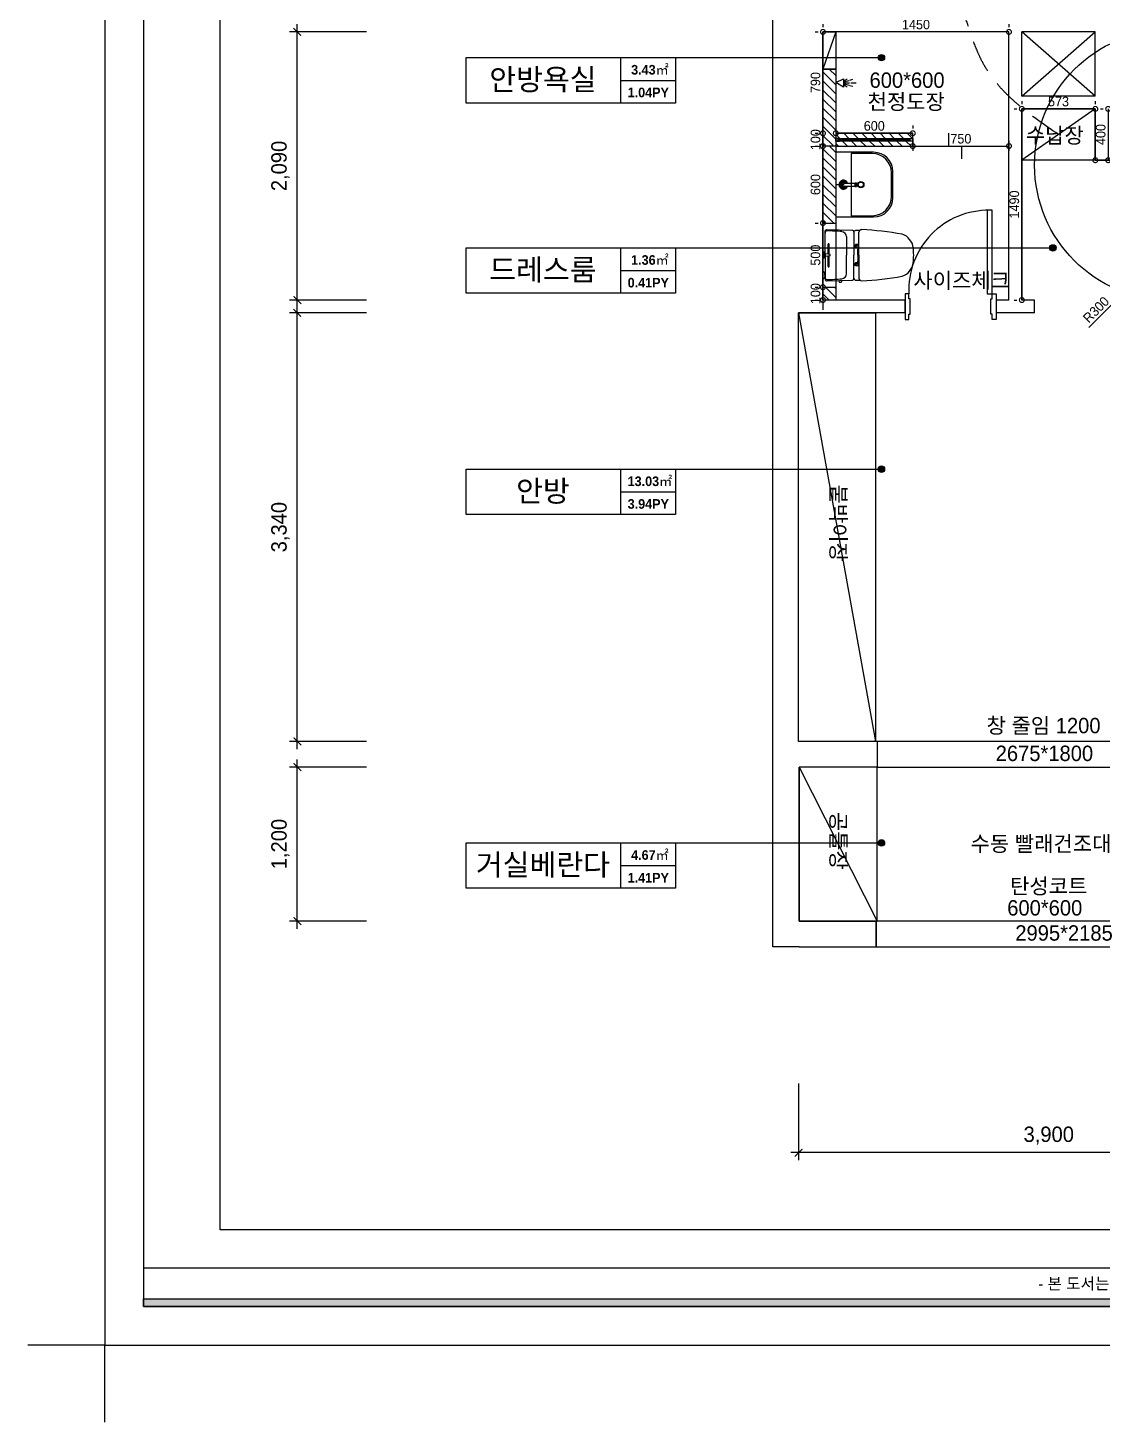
# Model space of a CAD drawing. Header units: inches. Extents: x -63256 to 33689, y -34490 to 100230.
# Drawn here: x -33620 to -25247, y -2021 to 8845 of the extents above; entities that cross this region are included whole.
import ezdxf
from ezdxf.enums import TextEntityAlignment as Align

# ---------------------------------------------------------------- set-up
doc = ezdxf.new("R2010")
doc.units = ezdxf.units.IN
doc.header["$LTSCALE"] = 100
doc.header["$MEASUREMENT"] = 0
doc.linetypes.add('HIDDEN', pattern=[0.375, 0.25, -0.125])
for name, color, linetype in [('0-ELC TEXT', 7, 'Continuous'), ('03-TEXT', 3, 'Continuous'), ('03-WAL NEW', 3, 'Continuous'), ('06-FUR', 6, 'Continuous'), ('07-DIM WAL', 5, 'Continuous'), ('BATH', 5, 'Continuous'), ('C-WIN', 4, 'Continuous'), ('CO-BATH', 6, 'Continuous'), ('CO-DO-FR', 7, 'Continuous'), ('CO-DOOR', 8, 'Continuous'), ('FIN', 2, 'Continuous'), ('FORM(YOURNAME)-1', 1, 'Continuous'), ('FORM(YOURNAME)-11', 1, 'Continuous'), ('HL', 6, 'HIDDEN'), ('TOILET-1', 6, 'Continuous'), ('도면층2', 2, 'Continuous'), ('욕실마감선', 4, 'Continuous')]:
    doc.layers.add(name, color=color, linetype=linetype)
doc.styles.add('HY 울릉도 L', font='')
doc.styles.add('YOURNAME', font='')
doc.styles.add('넥슨고딕', font='')
doc.styles.add('스타일1', font='')
doc.styles.add('코레일둥고', font='')
doc.styles.get('HY 울릉도 L').set_extended_font_data('HY울릉도L')
doc.styles.get('YOURNAME').set_extended_font_data('HYwulM')
doc.styles.get('넥슨고딕').set_extended_font_data('NEXON Lv1 Gothic Bold', bold=True)
doc.styles.get('스타일1').set_extended_font_data('HYwulM')
doc.styles.get('코레일둥고').set_extended_font_data('Korail Round Gothic Medium')
doc.dimstyles.new('30', dxfattribs={"dimscale": 30, "dimtxt": 2.5, "dimasz": 2.5, "dimexe": 1.25, "dimexo": 2, "dimtad": 1, "dimdec": 0, "dimtxsty": '스타일1', "dimblk": 'DOTSMALL', "dimcen": 2.5, "dimclrd": 1, "dimclre": 1, "dimclrt": 2, "dimadec": 0, "dimazin": 0, "dimtfac": 1, "dimtix": 1, "dimtmove": 0, "dimatfit": 3, "dimldrblk": 'DOTSMALL', "dimfxl": 1.25, "dimarcsym": 0})
doc.dimstyles.new('60', dxfattribs={"dimscale": 60, "dimtxt": 2, "dimasz": 1, "dimexe": 1, "dimexo": 1, "dimgap": 1, "dimtad": 1, "dimdec": 0, "dimrnd": 0.05, "dimdsep": 46, "dimlunit": 6, "dimtxsty": 'HY 울릉도 L', "dimblk": 'ARCHTICK', "dimcen": 2.5, "dimdle": 1, "dimclrd": 133, "dimclre": 133, "dimclrt": 30, "dimadec": 0, "dimazin": 0, "dimtfac": 1, "dimtdec": 0, "dimtix": 1, "dimtmove": 2, "dimatfit": 3, "dimldrblk": 'ARCHTICK', "dimfxl": 1, "dimlwd": -1, "dimlwe": -1, "dimarcsym": 0})
pattern_1 = [(135, (72774.06, -222330.68), (-35.355339, -35.355339), [])]

# ---------------------------------------------------------------- blocks, each defined once
blk = doc.blocks.new('FORM-ELEVATION')
at = {"layer": 'FORM(YOURNAME)-11'}
h = blk.add_hatch(color=256, dxfattribs=at)
h.dxf.hatch_style = 1
h.paths.add_polyline_path([(-10309, 35708), (71691, 35708), (71691, 35508), (-10309, 35508)])
h.paths.add_polyline_path([(-10309, -21492), (71691, -21492), (71691, -21692), (-10309, -21692)])
at = {"layer": 'Defpoints', "color": 158}
blk.add_line((62481, -20692), (-10309, -20692), dxfattribs=at)
for points in [[(-10309, -21692), (71691, -21692), (71691, 35708), (-10309, 35708)], [(-8309, 33708), (61071, 33708), (61071, -19692), (-8309, -19692)]]:
    blk.add_lwpolyline(points, close=True, dxfattribs=at)
at = {"layer": 'Defpoints', "color": 1}
blk.add_lwpolyline([(-11309, -24692), (-11309, -22692), (-13309, -22692)], dxfattribs=at)
at = {"layer": 'FORM(YOURNAME)-11', "color": 250}
blk.add_lwpolyline([(-11309, -22692), (72691, -22692), (72691, 36708), (-11309, 36708)], close=True, dxfattribs=at)
at = {"layer": 'FORM(YOURNAME)-11'}
blk.add_lwpolyline([(-10309, -21492), (71691, -21492), (71691, -21692), (-10309, -21692)], close=True, dxfattribs=at)
at = {"layer": 'FORM(YOURNAME)-11', "color": 1, "style": 'YOURNAME'}
blk.add_text("- 본 도서는 어떠한 경우에도 무단으로 도용할 수 없으며 도용시 '지적재산권' 보호에 관한 법률에 의거, 법적 분쟁이 발생합니다.  또한 본 도서에 관한 모든 저작권은 당사에 있습니다. -", height=300, dxfattribs=at).set_placement((28146, -21092), align=Align.MIDDLE_CENTER)
at = {"layer": 'FORM(YOURNAME)-11', "color": 3, "style": 'YOURNAME'}
for tag, height, p in [('1', 451, (71041, -1219)), ('2', 451, (71041, -1863)), ('3', 451, (71041, -3150)), ('4', 451, (71041, -5081)), ('5', 515, (71041, -7398)), ('6', 515, (71041, -9650)), ('7', 515, (71041, -11903)), ('8', 515, (71041, -14155)), ('9', 515, (71041, -16408)), ('10', 515, (66791, -18596)), ('11', 515, (71041, -18660)), ('12', 515, (66791, -20848)), ('13', 515, (71041, -20848))]:
    blk.add_attdef(tag, text='', height=height, dxfattribs=at).set_placement(p, align=Align.MIDDLE_RIGHT)
blk = doc.blocks.new('vuidauseh')
at = {"color": 1}
for p, q in [((-53355, 8314), (-52782, 8814)), ((-52782, 8314), (-53355, 8814))]:
    blk.add_line(p, q, dxfattribs=at)
at = {"layer": 'C-WIN'}
for points in [[(-54482, 3084), (-51807, 3084), (-51807, 3284), (-54482, 3284)], [(-54490, 1684), (-51495, 1684), (-51495, 1884), (-54490, 1884)]]:
    blk.add_lwpolyline(points, close=True, dxfattribs=at)
at = {"layer": '도면층2'}
for p, q in [((-55295, 3084), (-55295, 11894)), ((-54905, 6724), (-54905, 8814)), ((-53455, 8814), (-54905, 8814)), ((-53455, 6724), (-53455, 8814)), ((-52782, 8814), (-53355, 8814)), ((-53355, 8314), (-53355, 8814)), ((-52782, 8314), (-52782, 8814)), ((-52782, 8314), (-53355, 8314)), ((-53355, 6724), (-53355, 8214)), ((-52782, 8214), (-53355, 8214)), ((-52782, 7814), (-52782, 8214)), ((-52319, 7814), (-52782, 7814)), ((-54265, 6724), (-54905, 6724)), ((-54265, 6724), (-54265, 6624)), ((-53455, 6724), (-53555, 6724)), ((-53555, 6724), (-53555, 6624)), ((-53255, 6724), (-53355, 6724)), ((-53255, 6624), (-53255, 6724)), ((-53255, 6624), (-53255, 6724)), ((-55095, 3284), (-55095, 6624)), ((-54265, 6624), (-55095, 6624)), ((-53255, 6624), (-53555, 6624)), ((-54482, 3284), (-55095, 3284)), ((-54482, 3284), (-54482, 3084)), ((-55295, 1684), (-55295, 3084)), ((-54482, 3084), (-55090, 3084)), ((-55090, 1884), (-55090, 3084)), ((-55090, 1684), (-55295, 1684))]:
    blk.add_line(p, q, dxfattribs=at)
blk.add_lwpolyline([(-55090, 1684), (-54490, 1684), (-54490, 1884), (-55090, 1884)], dxfattribs=at)
at = {"layer": '0-ELC TEXT', "style": '코레일둥고'}
for s, p in [('2675*1800', (-53558, 3131)), ('2995*2185', (-53405, 1731))]:
    blk.add_text(s, height=120, dxfattribs=at).set_placement(p)
blk = doc.blocks.new('_ArchTick')
at = {"color": 0, "linetype": 'ByBlock', "const_width": 0.15}
blk.add_lwpolyline([(-0.5, -0.5), (0.5, 0.5)], dxfattribs=at)
blk = doc.blocks.new('*D44')
at = {"layer": '07-DIM WAL', "color": 133, "transparency": 16777216}
for p, q in [((-27613, 619), (-27613, 19)), ((-23713, 619), (-23713, 19)), ((-23653, 79), (-27673, 79))]:
    blk.add_line(p, q, dxfattribs=at)
at = {"layer": 'Defpoints', "color": 0, "transparency": 16777216}
for p in [(-27613, 679), (-23713, 679), (-27613, 79)]:
    blk.add_point(p, dxfattribs=at)
at = {"layer": '07-DIM WAL', "color": 133, "transparency": 16777216, "xscale": 60, "yscale": 60, "zscale": 60, "rotation": 180}
blk.add_blockref('_ArchTick', (-27613, 79), dxfattribs=at)
at = {"layer": '07-DIM WAL', "color": 133, "transparency": 16777216, "xscale": 60, "yscale": 60, "zscale": 60}
blk.add_blockref('_ArchTick', (-23713, 79), dxfattribs=at)
at = {"layer": '07-DIM WAL', "color": 30, "transparency": 16777216, "insert": (-25663, 211), "char_height": 120, "attachment_point": 5, "style": 'HY 울릉도 L'}
blk.add_mtext('3,900', dxfattribs=at)
blk = doc.blocks.new('*D45')
at = {"layer": '07-DIM WAL', "color": 133, "transparency": 16777216}
for p, q in [((-30980, 3084), (-31580, 3084)), ((-31520, 1824), (-31520, 3144)), ((-30980, 1884), (-31580, 1884))]:
    blk.add_line(p, q, dxfattribs=at)
at = {"layer": 'Defpoints', "color": 0, "transparency": 16777216}
for p in [(-31520, 3084), (-30920, 3084), (-30920, 1884)]:
    blk.add_point(p, dxfattribs=at)
at = {"layer": '07-DIM WAL', "color": 133, "transparency": 16777216, "xscale": 60, "yscale": 60, "zscale": 60}
for p, rotation in [((-31520, 3084), 90), ((-31520, 1884), 270)]:
    blk.add_blockref('_ArchTick', p, dxfattribs=dict(at, rotation=rotation))
at = {"layer": '07-DIM WAL', "color": 30, "transparency": 16777216, "insert": (-31652, 2484), "char_height": 120, "attachment_point": 5, "rotation": 90, "style": 'HY 울릉도 L'}
blk.add_mtext('1,200', dxfattribs=at)
blk = doc.blocks.new('*D46')
at = {"layer": '07-DIM WAL', "color": 133, "transparency": 16777216}
for p, q in [((-31520, 3224), (-31520, 6684)), ((-30980, 6624), (-31580, 6624)), ((-30980, 3284), (-31580, 3284))]:
    blk.add_line(p, q, dxfattribs=at)
at = {"layer": 'Defpoints', "color": 0, "transparency": 16777216}
for p in [(-31520, 6624), (-30920, 6624), (-30920, 3284)]:
    blk.add_point(p, dxfattribs=at)
at = {"layer": '07-DIM WAL', "color": 133, "transparency": 16777216, "xscale": 60, "yscale": 60, "zscale": 60}
for p, rotation in [((-31520, 6624), 90), ((-31520, 3284), 270)]:
    blk.add_blockref('_ArchTick', p, dxfattribs=dict(at, rotation=rotation))
at = {"layer": '07-DIM WAL', "color": 30, "transparency": 16777216, "insert": (-31652, 4954), "char_height": 120, "attachment_point": 5, "rotation": 90, "style": 'HY 울릉도 L'}
blk.add_mtext('3,340', dxfattribs=at)
blk = doc.blocks.new('*D47')
at = {"layer": '07-DIM WAL', "color": 133, "transparency": 16777216}
for p, q in [((-30980, 8814), (-31580, 8814)), ((-31520, 6664), (-31520, 8874)), ((-30980, 6724), (-31580, 6724))]:
    blk.add_line(p, q, dxfattribs=at)
at = {"layer": 'Defpoints', "color": 0, "transparency": 16777216}
for p in [(-31520, 8814), (-30920, 8814), (-30920, 6724)]:
    blk.add_point(p, dxfattribs=at)
at = {"layer": '07-DIM WAL', "color": 133, "transparency": 16777216, "xscale": 60, "yscale": 60, "zscale": 60}
for p, rotation in [((-31520, 8814), 90), ((-31520, 6724), 270)]:
    blk.add_blockref('_ArchTick', p, dxfattribs=dict(at, rotation=rotation))
at = {"layer": '07-DIM WAL', "color": 30, "transparency": 16777216, "insert": (-31652, 7769), "char_height": 120, "attachment_point": 5, "rotation": 90, "style": 'HY 울릉도 L'}
blk.add_mtext('2,090', dxfattribs=at)
blk = doc.blocks.new('_DOTSMALL')
at = {"color": 0, "linetype": 'ByBlock', "const_width": 0.5}
blk.add_lwpolyline([(-0.0625, 0, 1), (0.0625, 0, 1)], format="xyb", close=True, dxfattribs=at)
blk = doc.blocks.new('*D50')
at = {"layer": '07-DIM WAL', "color": 1, "lineweight": -2, "transparency": 16777216}
for p, q in [((-25933, 8214), (-25911, 8214)), ((-25873, 8214), (-25873, 6724)), ((-25933, 6724), (-25911, 6724))]:
    blk.add_line(p, q, dxfattribs=at)
at = {"layer": 'Defpoints', "color": 0, "transparency": 16777216}
for p in [(-25873, 8214), (-25873, 6724), (-25873, 6724)]:
    blk.add_point(p, dxfattribs=at)
at = {"layer": '07-DIM WAL', "color": 1, "lineweight": -2, "transparency": 16777216, "xscale": 75, "yscale": 75, "zscale": 75}
for p, rotation in [((-25873, 8214), 90), ((-25873, 6724), 270)]:
    blk.add_blockref('_DOTSMALL', p, dxfattribs=dict(at, rotation=rotation))
at = {"layer": '07-DIM WAL', "color": 2, "transparency": 16777216, "insert": (-25931, 7469), "char_height": 75, "attachment_point": 5, "rotation": 90, "style": '스타일1'}
blk.add_mtext('1490', dxfattribs=at)
blk = doc.blocks.new('*D51')
at = {"layer": '07-DIM WAL', "color": 1, "lineweight": -2, "transparency": 16777216}
for p, q in [((-25873, 8274), (-25873, 8251)), ((-25300, 8274), (-25300, 8251)), ((-25873, 8214), (-25300, 8214))]:
    blk.add_line(p, q, dxfattribs=at)
at = {"layer": 'Defpoints', "color": 0, "transparency": 16777216}
for p in [(-25873, 8214), (-25300, 8214), (-25300, 8214)]:
    blk.add_point(p, dxfattribs=at)
at = {"layer": '07-DIM WAL', "color": 1, "lineweight": -2, "transparency": 16777216, "xscale": 75, "yscale": 75, "zscale": 75, "rotation": 180}
blk.add_blockref('_DOTSMALL', (-25873, 8214), dxfattribs=at)
at = {"layer": '07-DIM WAL', "color": 1, "lineweight": -2, "transparency": 16777216, "xscale": 75, "yscale": 75, "zscale": 75}
blk.add_blockref('_DOTSMALL', (-25300, 8214), dxfattribs=at)
at = {"layer": '07-DIM WAL', "color": 2, "transparency": 16777216, "insert": (-25587, 8271), "char_height": 75, "attachment_point": 5, "style": '스타일1'}
blk.add_mtext('573', dxfattribs=at)
blk = doc.blocks.new('*D52')
at = {"layer": '07-DIM WAL', "color": 1, "lineweight": -2, "transparency": 16777216}
for p, q in [((-25300, 7874), (-25300, 7851)), ((-24837, 7874), (-24837, 7851)), ((-25300, 7814), (-24837, 7814))]:
    blk.add_line(p, q, dxfattribs=at)
at = {"layer": 'Defpoints', "color": 0, "transparency": 16777216}
for p in [(-25300, 7814), (-24837, 7814), (-24837, 7814)]:
    blk.add_point(p, dxfattribs=at)
at = {"layer": '07-DIM WAL', "color": 1, "lineweight": -2, "transparency": 16777216, "xscale": 75, "yscale": 75, "zscale": 75, "rotation": 180}
blk.add_blockref('_DOTSMALL', (-25300, 7814), dxfattribs=at)
at = {"layer": '07-DIM WAL', "color": 1, "lineweight": -2, "transparency": 16777216, "xscale": 75, "yscale": 75, "zscale": 75}
blk.add_blockref('_DOTSMALL', (-24837, 7814), dxfattribs=at)
at = {"layer": '07-DIM WAL', "color": 2, "transparency": 16777216, "insert": (-25069, 7871), "char_height": 75, "attachment_point": 5, "style": '스타일1'}
blk.add_mtext('463', dxfattribs=at)
blk = doc.blocks.new('*D53')
at = {"layer": '07-DIM WAL', "color": 1, "lineweight": -2, "transparency": 16777216}
for p, q in [((-25260, 8214), (-25238, 8214)), ((-25200, 8214), (-25200, 7814)), ((-25260, 7814), (-25238, 7814))]:
    blk.add_line(p, q, dxfattribs=at)
at = {"layer": 'Defpoints', "color": 0, "transparency": 16777216}
for p in [(-25200, 8214), (-25200, 7814), (-25200, 7814)]:
    blk.add_point(p, dxfattribs=at)
at = {"layer": '07-DIM WAL', "color": 1, "lineweight": -2, "transparency": 16777216, "xscale": 75, "yscale": 75, "zscale": 75}
for p, rotation in [((-25200, 8214), 90), ((-25200, 7814), 270)]:
    blk.add_blockref('_DOTSMALL', p, dxfattribs=dict(at, rotation=rotation))
at = {"layer": '07-DIM WAL', "color": 2, "transparency": 16777216, "insert": (-25258, 8014), "char_height": 75, "attachment_point": 5, "rotation": 90, "style": '스타일1'}
blk.add_mtext('400', dxfattribs=at)
blk = doc.blocks.new('*D54')
at = {"layer": '07-DIM WAL', "color": 1, "lineweight": -2, "transparency": 16777216}
for p, q in [((-27423, 8874), (-27423, 8851)), ((-25973, 8814), (-27423, 8814)), ((-25973, 8874), (-25973, 8851))]:
    blk.add_line(p, q, dxfattribs=at)
at = {"layer": 'Defpoints', "color": 0, "transparency": 16777216}
for p in [(-27423, 8814), (-27423, 8814), (-25973, 8814)]:
    blk.add_point(p, dxfattribs=at)
at = {"layer": '07-DIM WAL', "color": 1, "lineweight": -2, "transparency": 16777216, "xscale": 75, "yscale": 75, "zscale": 75, "rotation": 180}
blk.add_blockref('_DOTSMALL', (-27423, 8814), dxfattribs=at)
at = {"layer": '07-DIM WAL', "color": 1, "lineweight": -2, "transparency": 16777216, "xscale": 75, "yscale": 75, "zscale": 75}
blk.add_blockref('_DOTSMALL', (-25973, 8814), dxfattribs=at)
at = {"layer": '07-DIM WAL', "color": 2, "transparency": 16777216, "insert": (-26698, 8871), "char_height": 75, "attachment_point": 5, "style": '스타일1'}
blk.add_mtext('1450', dxfattribs=at)
blk = doc.blocks.new('A$C4B2D31F0')
at = {"layer": 'FIN', "color": 4}
for p, q in [((185, 691), (20, 691)), ((37, 692), (25, 692)), ((37, 692), (50, 692)), ((201, 691), (366, 691)), ((13, 466), (193, 466)), ((48, 524), (193, 524)), ((338, 524), (193, 524)), ((373, 466), (193, 466)), ((193, 427), (14, 427)), ((193, 427), (372, 427))]:
    blk.add_line(p, q, dxfattribs=at)
for points in [[(20, 691), (8, 691, 0.421209), (-7, 676), (-2, 481, 0.001659)], [(366, 691), (378, 691, -0.421209), (393, 676), (388, 481, -0.001659)], [(13, 466, 0.371724), (-2, 451, 0.003515), (-1, 420, 0.320541)], [(373, 466, -0.371724), (388, 451, -0.003515), (387, 420, -0.320541)]]:
    blk.add_lwpolyline(points, format="xyb", dxfattribs=at)
for centre, radius, start, end in [((20, 675), 16, 90, 179.3116), ((1004, 663), 1000, 179.3116, 185.9437), ((25, 707), 15, 180, 270), ((50, 707), 15, 270, 0), ((366, 675), 16, 0.6884, 90), ((-618, 663), 1000, 354.0563, 0.6884), ((49, 564), 40, 185.9437, 267.5129), ((336, 564), 40, 272.4871, 354.0563), ((13, 481), 15, 181.3651, 270), ((373, 481), 15, 270, 358.6349), ((14, 407), 20, 90, 182.3333), ((2198, 496), 2206, 182.3333, 190.6081), ((-1812, 496), 2206, 349.3919, 357.6667), ((372, 407), 20, 357.6667, 90), ((149, 129), 126, 198.2964, 263.4241), ((193, 406), 406, 261.6993, 270), ((193, 406), 406, 270, 278.3007), ((237, 129), 126, 276.5759, 341.7036)]:
    blk.add_arc(centre, radius, start, end, dxfattribs=at)
at = {"layer": 'HL', "linetype": 'Continuous'}
for p, q in [((106, 666), (184, 666)), ((106, 659), (185, 659)), ((169, 697), (169, 707)), ((169, 697), (217, 697)), ((186, 693), (181, 697)), ((182, 686), (186, 693)), ((187, 651), (182, 686)), ((182, 686), (204, 686)), ((186, 693), (200, 693)), ((199, 651), (204, 686)), ((200, 693), (205, 697)), ((204, 686), (200, 693)), ((200, 659), (279, 659)), ((201, 666), (279, 666)), ((217, 697), (217, 707)), ((-16, 577), (-16, 565)), ((-12, 581), (-5, 581)), ((-12, 561), (-4, 561)), ((187, 651), (199, 651)), ((193, 434), (147, 434)), ((193, 434), (239, 434))]:
    blk.add_line(p, q, dxfattribs=at)
for points in [[(110, 427), (110, 451, -0.414214), (114, 455), (131, 455, -0.414214), (135, 451), (135, 435), (135, 427)], [(135, 435), (145, 435, -0.414214), (147, 433), (147, 427)], [(251, 435), (241, 435, 0.414214), (239, 433), (239, 427)], [(276, 427), (276, 451, 0.414214), (272, 455), (255, 455, 0.414214), (251, 451), (251, 435), (251, 427)]]:
    blk.add_lwpolyline(points, format="xyb", dxfattribs=at)
for centre in [(123, 441), (263, 441)]:
    blk.add_circle(centre, 8, dxfattribs=at)
for centre, radius, start, end in [((106, 663), 3.5, 90, 270), ((279, 663), 3.5, 270, 90), ((-12, 577), 4, 90, 180), ((-12, 565), 4, 180, 270)]:
    blk.add_arc(centre, radius, start, end, dxfattribs=at)
blk = doc.blocks.new('B-003')
blk.add_line((0, 0), (0, -65))
at = {"layer": 'CO-BATH'}
for p, q in [((-252, 0), (-252, -295)), ((252, 0), (-252, 0)), ((252, -295), (252, 0)), ((-102, -445), (102, -445))]:
    blk.add_line(p, q, dxfattribs=at)
at = {"layer": 'CO-BATH', "color": 8}
for p, q in [((-13, -60), (-13, -151)), ((12, -60), (12, -151)), ((-242, -120), (-242, -285)), ((242, -120), (-242, -120)), ((-15, -156), (-15, -161)), ((-15, -161), (14, -161)), ((-14, -151), (-14, -156)), ((13, -151), (13, -156)), ((14, -156), (14, -161)), ((242, -285), (242, -120)), ((-92, -435), (92, -435))]:
    blk.add_line(p, q, dxfattribs=at)
at = {"layer": 'CO-BATH', "color": 251}
for p, q in [((-15, -156), (14, -156)), ((-14, -151), (13, -151))]:
    blk.add_line(p, q, dxfattribs=at)
at = {"layer": 'CO-BATH', "color": 8}
blk.add_circle((0, -195), 25, dxfattribs=at)
at = {"layer": 'CO-BATH', "color": 251}
blk.add_circle((0, -195), 20, dxfattribs=at)
at = {"layer": 'CO-BATH', "color": 8}
for centre, radius, start, end in [((0, -60), 35, 290.9248, 249.0751), ((0, -60), 12.5, 360, 180), ((-92, -285), 150, 180, 270), ((92, -285), 150, 270, 0)]:
    blk.add_arc(centre, radius, start, end, dxfattribs=at)
at = {"layer": 'CO-BATH', "color": 251}
for radius, start, end in [(30, 294.6243, 245.3757), (25, 300, 240), (18, 313.9829, 226.017)]:
    blk.add_arc((0, -60), radius, start, end, dxfattribs=at)
at = {"layer": 'CO-BATH'}
for centre, start, end in [((-102, -295), 180, 270), ((102, -295), 270, 0)]:
    blk.add_arc(centre, 150, start, end, dxfattribs=at)
blk = doc.blocks.new('AC-8')
at = {"layer": 'BATH'}
for p, q in [((-51, 54), (0, 143)), ((45, 54), (-51, 54)), ((-25, 47), (-46, 12)), ((-14, 47), (-28, -8)), ((-2, 49), (-2, -11)), ((0, 143), (45, 54)), ((10, 47), (25, -8)), ((22, 47), (43, 12)), ((-31, -16), (-41, -49)), ((-2, -27), (-2, -89)), ((28, -16), (38, -49))]:
    blk.add_line(p, q, dxfattribs=at)
blk = doc.blocks.new('A$C1AC25B95')
at = {"layer": '욕실마감선', "color": 8}
for p, q in [((28, 72), (28, 75)), ((53, 74), (53, 75))]:
    blk.add_line(p, q, dxfattribs=at)
at = {"layer": 'TOILET-1', "linetype": 'Continuous', "xscale": 0.873786407766195, "yscale": 0.873786407766195, "zscale": 0.873786407766195, "rotation": 180}
blk.add_blockref('AC-8', (40, 125), dxfattribs=at)
blk = doc.blocks.new('*D63')
at = {"layer": '07-DIM WAL', "color": 1, "lineweight": -2, "transparency": 16777216}
for p, q in [((-27483, 8814), (-27461, 8814)), ((-27423, 8814), (-27423, 8024)), ((-27483, 8024), (-27461, 8024))]:
    blk.add_line(p, q, dxfattribs=at)
at = {"layer": 'Defpoints', "color": 0, "transparency": 16777216}
for p in [(-27423, 8814), (-27423, 8024), (-27423, 8024)]:
    blk.add_point(p, dxfattribs=at)
at = {"layer": '07-DIM WAL', "color": 1, "lineweight": -2, "transparency": 16777216, "xscale": 75, "yscale": 75, "zscale": 75}
for p, rotation in [((-27423, 8814), 90), ((-27423, 8024), 270)]:
    blk.add_blockref('_DOTSMALL', p, dxfattribs=dict(at, rotation=rotation))
at = {"layer": '07-DIM WAL', "color": 2, "transparency": 16777216, "insert": (-27481, 8419), "char_height": 75, "attachment_point": 5, "rotation": 90, "style": '스타일1'}
blk.add_mtext('790', dxfattribs=at)
blk = doc.blocks.new('*D64')
at = {"layer": '07-DIM WAL', "color": 1, "lineweight": -2, "transparency": 16777216}
for p, q in [((-27423, 8099), (-27423, 7849)), ((-27483, 8024), (-27461, 8024)), ((-27483, 7924), (-27461, 7924))]:
    blk.add_line(p, q, dxfattribs=at)
at = {"layer": 'Defpoints', "color": 0, "transparency": 16777216}
for p in [(-27423, 8024), (-27423, 7924), (-27423, 7924)]:
    blk.add_point(p, dxfattribs=at)
at = {"layer": '07-DIM WAL', "color": 1, "lineweight": -2, "transparency": 16777216, "xscale": 75, "yscale": 75, "zscale": 75}
for p, rotation in [((-27423, 8024), 270), ((-27423, 7924), 90)]:
    blk.add_blockref('_DOTSMALL', p, dxfattribs=dict(at, rotation=rotation))
at = {"layer": '07-DIM WAL', "color": 2, "transparency": 16777216, "insert": (-27481, 7974), "char_height": 75, "attachment_point": 5, "rotation": 90, "style": '스타일1'}
blk.add_mtext('100', dxfattribs=at)
blk = doc.blocks.new('*D65')
at = {"layer": '07-DIM WAL', "color": 1, "lineweight": -2, "transparency": 16777216}
for p, q in [((-27483, 7924), (-27461, 7924)), ((-27423, 7924), (-27423, 7324)), ((-27483, 7324), (-27461, 7324))]:
    blk.add_line(p, q, dxfattribs=at)
at = {"layer": 'Defpoints', "color": 0, "transparency": 16777216}
for p in [(-27423, 7924), (-27423, 7324), (-27423, 7324)]:
    blk.add_point(p, dxfattribs=at)
at = {"layer": '07-DIM WAL', "color": 1, "lineweight": -2, "transparency": 16777216, "xscale": 75, "yscale": 75, "zscale": 75}
for p, rotation in [((-27423, 7924), 90), ((-27423, 7324), 270)]:
    blk.add_blockref('_DOTSMALL', p, dxfattribs=dict(at, rotation=rotation))
at = {"layer": '07-DIM WAL', "color": 2, "transparency": 16777216, "insert": (-27481, 7624), "char_height": 75, "attachment_point": 5, "rotation": 90, "style": '스타일1'}
blk.add_mtext('600', dxfattribs=at)
blk = doc.blocks.new('*D66')
at = {"layer": '07-DIM WAL', "color": 1, "lineweight": -2, "transparency": 16777216}
for p, q in [((-27483, 7324), (-27461, 7324)), ((-27423, 7324), (-27423, 6824)), ((-27483, 6824), (-27461, 6824))]:
    blk.add_line(p, q, dxfattribs=at)
at = {"layer": 'Defpoints', "color": 0, "transparency": 16777216}
for p in [(-27423, 7324), (-27423, 6824), (-27423, 6824)]:
    blk.add_point(p, dxfattribs=at)
at = {"layer": '07-DIM WAL', "color": 1, "lineweight": -2, "transparency": 16777216, "xscale": 75, "yscale": 75, "zscale": 75}
for p, rotation in [((-27423, 7324), 90), ((-27423, 6824), 270)]:
    blk.add_blockref('_DOTSMALL', p, dxfattribs=dict(at, rotation=rotation))
at = {"layer": '07-DIM WAL', "color": 2, "transparency": 16777216, "insert": (-27481, 7074), "char_height": 75, "attachment_point": 5, "rotation": 90, "style": '스타일1'}
blk.add_mtext('500', dxfattribs=at)
blk = doc.blocks.new('*D67')
at = {"layer": '07-DIM WAL', "color": 1, "lineweight": -2, "transparency": 16777216}
for p, q in [((-27423, 6899), (-27423, 6649)), ((-27483, 6824), (-27461, 6824)), ((-27483, 6724), (-27461, 6724))]:
    blk.add_line(p, q, dxfattribs=at)
at = {"layer": 'Defpoints', "color": 0, "transparency": 16777216}
for p in [(-27423, 6824), (-27423, 6724), (-27423, 6724)]:
    blk.add_point(p, dxfattribs=at)
at = {"layer": '07-DIM WAL', "color": 1, "lineweight": -2, "transparency": 16777216, "xscale": 75, "yscale": 75, "zscale": 75}
for p, rotation in [((-27423, 6824), 270), ((-27423, 6724), 90)]:
    blk.add_blockref('_DOTSMALL', p, dxfattribs=dict(at, rotation=rotation))
at = {"layer": '07-DIM WAL', "color": 2, "transparency": 16777216, "insert": (-27481, 6774), "char_height": 75, "attachment_point": 5, "rotation": 90, "style": '스타일1'}
blk.add_mtext('100', dxfattribs=at)
blk = doc.blocks.new('*D68')
at = {"layer": '07-DIM WAL', "color": 1, "lineweight": -2, "transparency": 16777216}
for p, q in [((-27323, 8084), (-27323, 8061)), ((-26723, 8084), (-26723, 8061)), ((-27323, 8024), (-26723, 8024))]:
    blk.add_line(p, q, dxfattribs=at)
at = {"layer": 'Defpoints', "color": 0, "transparency": 16777216}
for p in [(-27323, 8024), (-26723, 8024), (-26723, 8024)]:
    blk.add_point(p, dxfattribs=at)
at = {"layer": '07-DIM WAL', "color": 1, "lineweight": -2, "transparency": 16777216, "xscale": 75, "yscale": 75, "zscale": 75, "rotation": 180}
blk.add_blockref('_DOTSMALL', (-27323, 8024), dxfattribs=at)
at = {"layer": '07-DIM WAL', "color": 1, "lineweight": -2, "transparency": 16777216, "xscale": 75, "yscale": 75, "zscale": 75}
blk.add_blockref('_DOTSMALL', (-26723, 8024), dxfattribs=at)
at = {"layer": '07-DIM WAL', "color": 2, "transparency": 16777216, "insert": (-27023, 8081), "char_height": 75, "attachment_point": 5, "style": '스타일1'}
blk.add_mtext('600', dxfattribs=at)
blk = doc.blocks.new('*D69')
at = {"layer": '07-DIM WAL', "color": 1, "lineweight": -2, "transparency": 16777216}
for p, q in [((-26723, 7964), (-26723, 7886)), ((-25973, 7964), (-25973, 7886)), ((-26723, 7924), (-25973, 7924))]:
    blk.add_line(p, q, dxfattribs=at)
at = {"layer": 'Defpoints', "color": 0, "transparency": 16777216}
for p in [(-26723, 8024), (-25973, 8024), (-25973, 7924)]:
    blk.add_point(p, dxfattribs=at)
at = {"layer": '07-DIM WAL', "color": 1, "lineweight": -2, "transparency": 16777216, "xscale": 75, "yscale": 75, "zscale": 75, "rotation": 180}
blk.add_blockref('_DOTSMALL', (-26723, 7924), dxfattribs=at)
at = {"layer": '07-DIM WAL', "color": 1, "lineweight": -2, "transparency": 16777216, "xscale": 75, "yscale": 75, "zscale": 75}
blk.add_blockref('_DOTSMALL', (-25973, 7924), dxfattribs=at)
at = {"layer": '07-DIM WAL', "color": 2, "transparency": 16777216, "insert": (-26348, 7981), "char_height": 75, "attachment_point": 5, "style": '스타일1'}
blk.add_mtext('750', dxfattribs=at)
blk = doc.blocks.new('*D74')
at = {"layer": '07-DIM WAL', "color": 1, "lineweight": -2, "transparency": 16777216}
for p in [(-24837, 7024), (-25351, 6510)]:
    blk.add_line(p, (-25049, 6811), dxfattribs=at)
at = {"layer": 'Defpoints', "color": 0, "transparency": 16777216}
for p in [(-24837, 7024), (-25049, 6811)]:
    blk.add_point(p, dxfattribs=at)
at = {"layer": '07-DIM WAL', "color": 1, "lineweight": -2, "transparency": 16777216, "xscale": 75, "yscale": 75, "zscale": 75, "rotation": 45.00000000000013}
blk.add_blockref('_DOTSMALL', (-25049, 6811), dxfattribs=at)
at = {"layer": '07-DIM WAL', "color": 2, "transparency": 16777216, "insert": (-25294, 6649), "char_height": 75, "attachment_point": 5, "rotation": 45, "style": '스타일1'}
blk.add_mtext('R300', dxfattribs=at)

msp = doc.modelspace()

# ---------------------------------------------------------------- hatches: boundary and pattern name
at = {"layer": '0-ELC TEXT'}
h = msp.add_hatch(color=256, dxfattribs=at)
h.dxf.hatch_style = 1
edge = h.paths.add_edge_path()
edge.add_arc((-26967.3, 8613.3), 25, 90, 450)
h = msp.add_hatch(color=256, dxfattribs=at)
h.dxf.hatch_style = 1
edge = h.paths.add_edge_path()
edge.add_arc((-25630.5, 7130.6), 25, 90, 450)
h = msp.add_hatch(color=256, dxfattribs=at)
h.dxf.hatch_style = 1
edge = h.paths.add_edge_path()
edge.add_arc((-26967.3, 5406), 25, 90, 450)
h = msp.add_hatch(color=256, dxfattribs=at)
h.dxf.hatch_style = 1
edge = h.paths.add_edge_path()
edge.add_arc((-26967.3, 2492.8), 25, 90, 450)
at = {"layer": '03-WAL NEW'}
h = msp.add_hatch(dxfattribs=at)
h.set_pattern_fill('_USER', color=256, scale=50, angle=135, pattern_type=0)
h.set_pattern_definition([(135, (82375.996, -220585.68), (-35.355339, -35.355339), [])])
h.paths.add_polyline_path([(-27323.2, 7923.6), (-27323.2, 8023.6), (-27323.2, 8523.6), (-27423.2, 8523.6), (-27423.2, 7923.6)])
h = msp.add_hatch(dxfattribs=at)
h.set_pattern_fill('_USER', color=8, scale=50, angle=135, pattern_type=0)
h.set_pattern_definition(pattern_1)
h.paths.add_polyline_path([(-26723.2, 7983.6), (-26723.2, 8023.6), (-27323.2, 8023.6), (-27323.2, 7983.6), (-27293.2, 7983.6)])
h = msp.add_hatch(dxfattribs=at)
h.set_pattern_fill('_USER', color=8, scale=50, angle=135, pattern_type=0)
h.set_pattern_definition(pattern_1)
h.paths.add_polyline_path([(-26723.2, 7923.6), (-26723.2, 7963.6), (-27293.2, 7963.6), (-27323.2, 7963.6), (-27323.2, 7923.6)])
h = msp.add_hatch(dxfattribs=at)
h.set_pattern_fill('_USER', color=8, scale=50, angle=135, pattern_type=0)
h.set_pattern_definition(pattern_1)
h.paths.add_polyline_path([(-27323.2, 7371.1), (-27323.2, 7623.6), (-27323.2, 7923.6), (-27423.2, 7923.6), (-27423.2, 7323.6), (-27323.2, 7323.6)])
h = msp.add_hatch(dxfattribs=at)
h.set_pattern_fill('_USER', color=8, scale=50, angle=135, pattern_type=0)
h.set_pattern_definition(pattern_1)
h.paths.add_polyline_path([(-27323.2, 6723.6), (-27323.2, 6823.6), (-27423.2, 6823.6), (-27423.2, 6723.6)])

# ---------------------------------------------------------------- linework, layer by layer
msp.add_line((-26723.2, 7923.6), (-25973.2, 7923.6))
msp.add_lwpolyline([(-26443.2, 8023.6), (-26443.2, 7923.6), (-26343.2, 7923.6), (-26343.2, 7823.6)])
at = {"layer": '0-ELC TEXT'}
for p, q in [((-28997.2, 8259.5), (-28997.2, 8613.3)), ((-28572.5, 8613.3), (-26967.3, 8613.3)), ((-28997.2, 8436.4), (-28572.5, 8436.4)), ((-28997.2, 6776.9), (-28997.2, 7130.6)), ((-28572.5, 7130.6), (-25630.5, 7130.6)), ((-28997.2, 6953.8), (-28572.5, 6953.8)), ((-28997.2, 5052.2), (-28997.2, 5406)), ((-28572.5, 5406), (-26967.3, 5406)), ((-28997.2, 5229.1), (-28572.5, 5229.1)), ((-28997.2, 2139), (-28997.2, 2492.8)), ((-28572.5, 2492.8), (-26967.3, 2492.8)), ((-28997.2, 2315.9), (-28572.5, 2315.9))]:
    msp.add_line(p, q, dxfattribs=at)
for points in [[(-30204.4, 8613.3), (-28572.5, 8613.3), (-28572.5, 8259.5), (-30204.4, 8259.5)], [(-30204.4, 7130.6), (-28572.5, 7130.6), (-28572.5, 6776.9), (-30204.4, 6776.9)], [(-30204.4, 5406), (-28572.5, 5406), (-28572.5, 5052.2), (-30204.4, 5052.2)], [(-30204.4, 2492.8), (-28572.5, 2492.8), (-28572.5, 2139), (-30204.4, 2139)]]:
    msp.add_lwpolyline(points, close=True, dxfattribs=at)
for centre in [(-26967.3, 8613.3), (-25630.5, 7130.6), (-26967.3, 5406), (-26967.3, 2492.8)]:
    msp.add_circle(centre, 25, dxfattribs=at)
at = {"layer": '03-WAL NEW'}
for p, q in [((-27323.2, 7923.6), (-27423.2, 7923.6)), ((-27423.2, 7323.6), (-27323.2, 7323.6)), ((-27423.2, 6823.6), (-27323.2, 6823.6))]:
    msp.add_line(p, q, dxfattribs=at)
msp.add_lwpolyline([(-27423.2, 6723.6), (-27423.2, 8523.6), (-27323.2, 8523.6), (-27323.2, 6723.6), (-27423.2, 6723.6)], dxfattribs=at)
msp.add_lwpolyline([(-27323.2, 7923.6), (-26723.2, 7923.6), (-26723.2, 8023.6), (-27323.2, 8023.6)], close=True, dxfattribs=at)
at = {"layer": '06-FUR'}
for p, q in [((-27323.2, 8813.6), (-27423.2, 8523.6)), ((-25300.2, 8213.6), (-25873.2, 7813.6)), ((-27608.2, 3083.6), (-27000.7, 1883.6))]:
    msp.add_line(p, q, dxfattribs=at)
for points in [[(-27323.2, 8523.6), (-27423.2, 8523.6), (-27423.2, 8813.6), (-27323.2, 8813.6)], [(-25873.2, 8213.6), (-25300.2, 8213.6), (-25300.2, 7813.6), (-25873.2, 7813.6)], [(-27000.7, 3083.6), (-27608.2, 3083.6), (-27608.2, 1883.6), (-27000.7, 1883.6)]]:
    msp.add_lwpolyline(points, close=True, dxfattribs=at)
msp.add_lwpolyline([(-27613.2, 6623.6), (-27013.2, 6623.6), (-27013.2, 3283.6), (-27613.2, 3283.6), (-27613.2, 6623.6), (-27013.2, 3283.6)], dxfattribs=at)
at = {"layer": '06-FUR', "linetype": 'HIDDEN', "ltscale": 10}
msp.add_spline([(-25586.7, 8013.6), (-26186.6, 8592.4), (-26412.5, 9138.9), (-28227.6, 9320.9), (-28973.4, 9662.1)], degree=3, dxfattribs=at)
at = {"layer": 'CO-BATH'}
for p, q in [((-27303.2, 7976.1), (-26743.2, 7976.1)), ((-27303.2, 7971.1), (-26743.2, 7971.1))]:
    msp.add_line(p, q, dxfattribs=at)
at = {"layer": 'CO-BATH', "color": 8}
msp.add_lwpolyline([(-27323.2, 7963.6), (-27323.2, 7983.6), (-26723.2, 7983.6), (-26723.2, 7963.6)], close=True, dxfattribs=at)
at = {"layer": 'CO-BATH'}
for points in [[(-27323.2, 7963.6), (-27293.2, 7963.6), (-27293.2, 7968.6), (-27303.2, 7968.6), (-27303.2, 7978.6), (-27293.2, 7978.6), (-27293.2, 7983.6), (-27323.2, 7983.6)], [(-26723.2, 7963.6), (-26753.2, 7963.6), (-26753.2, 7968.6), (-26743.2, 7968.6), (-26743.2, 7978.6), (-26753.2, 7978.6), (-26753.2, 7983.6), (-26723.2, 7983.6)]]:
    msp.add_lwpolyline(points, close=True, dxfattribs=at)
at = {"layer": 'CO-DO-FR'}
for points in [[(-26783.4, 6773.6), (-26783.4, 6573.6), (-26753.4, 6573.6), (-26753.4, 6613.6), (-26743.4, 6613.6), (-26743.4, 6733.6), (-26753.4, 6733.6), (-26753.4, 6773.6), (-26783.4, 6773.6)], [(-26073.4, 6773.6), (-26073.4, 6573.6), (-26103.4, 6573.6), (-26103.4, 6613.6), (-26113.4, 6613.6), (-26113.4, 6733.6), (-26103.4, 6733.6), (-26103.4, 6773.6), (-26073.4, 6773.6)]]:
    msp.add_lwpolyline(points, close=True, dxfattribs=at)
msp.add_circle((-24720.7, 7776.1), 1052.5, dxfattribs=at)
at = {"layer": 'CO-DOOR'}
msp.add_lwpolyline([(-26143.4, 7423.6), (-26143.4, 6773.6), (-26103.4, 6773.6), (-26103.4, 7423.6)], close=True, dxfattribs=at)
msp.add_arc((-26133.4, 6803), 620.7, 89.07687, 182.71348, dxfattribs=at)

# ---------------------------------------------------------------- block references
msp.add_blockref('vuidauseh', (27481.3, 0))
at = {"layer": '06-FUR', "xscale": 0.7874015748031495, "yscale": 0.7874015748031495, "zscale": 0.7874015748031495, "rotation": 270.0000000000001}
msp.add_blockref('A$C1AC25B95', (-27323.2, 8449.9), dxfattribs=at)
at = {"layer": '07-DIM WAL', "rotation": 90.00000000000001}
msp.add_blockref('B-003', (-27323.2, 7623.6), dxfattribs=at)
at = {"layer": 'FORM(YOURNAME)-1', "xscale": 0.3, "yscale": 0.3, "zscale": 0.3}
msp.add_blockref('FORM-ELEVATION', (-29627.6, 5386.1), dxfattribs=at)
at = {"layer": 'TOILET-1', "rotation": 90.00000000000001}
msp.add_blockref('A$C4B2D31F0', (-26715.9, 6880.6), dxfattribs=at)

# ---------------------------------------------------------------- texts
at = {"layer": '0-ELC TEXT', "style": '코레일둥고'}
for s, p in [('600*600', (-27059.9, 8377.9)), ('천정도장', (-27075.2, 8209.4)), ('수납장', (-25841.8, 7946.8)), ('사이즈체크', (-26718, 6816.5)), ('창 줄임 1200', (-26147.6, 3347.6)), ('수동 빨래건조대', (-26272.2, 2426.7)), ('탄성코트', (-25964.2, 2095.9)), ('600*600', (-25986.6, 1926.8))]:
    msp.add_text(s, height=120, dxfattribs=at).set_placement(p)
for s, p in [('붙박이장', (-27362.7, 5285.6)), ('공틀장', (-27362.7, 2735.1))]:
    msp.add_text(s, height=120, rotation=270, dxfattribs=at).set_placement(p)
at = {"layer": '03-TEXT'}
for s, height, style, p in [('안방욕실', 166.67, '코레일둥고', (-29605.8, 8359.8)), ('3.43㎡', 75, '넥슨고딕', (-28771.5, 8481.5)), ('1.04PY', 75, '넥슨고딕', (-28784.3, 8304.6)), ('드레스룸', 166.67, '코레일둥고', (-29605.8, 6877.2)), ('1.36㎡', 75, '넥슨고딕', (-28771.5, 6998.8)), ('0.41PY', 75, '넥슨고딕', (-28784.3, 6822)), ('안방', 166.67, '코레일둥고', (-29605.8, 5152.5)), ('13.03㎡', 75, '넥슨고딕', (-28771.5, 5274.2)), ('3.94PY', 75, '넥슨고딕', (-28784.3, 5097.3)), ('거실베란다', 166.67, '코레일둥고', (-29605.8, 2239.3)), ('4.67㎡', 75, '넥슨고딕', (-28771.5, 2361)), ('1.41PY', 75, '넥슨고딕', (-28784.3, 2184.1))]:
    msp.add_text(s, height=height, dxfattribs=dict(at, style=style)).set_placement(p, align=Align.CENTER)

# ---------------------------------------------------------------- dimensions: what is measured, and where the dimension line sits
at = {"layer": '07-DIM WAL'}
for base, p1, p2, picture, middle in [((-27423.2, 8813.6), (-25973.2, 8813.6), (-27423.2, 8813.6), '*D54', (-26698.2, 8871.3)), ((-25300.2, 8213.6), (-25873.2, 8213.6), (-25300.2, 8213.6), '*D51', (-25586.7, 8271.3)), ((-24837.2, 7813.6), (-25300.2, 7813.6), (-24837.2, 7813.6), '*D52', (-25068.7, 7871.4))]:
    dim = msp.add_linear_dim(base=base, p1=p1, p2=p2, dimstyle='30', override={"dimtfill": 0}, dxfattribs=at)
    dim.commit()
    dim.dimension.update_dxf_attribs({"geometry": picture, "text_midpoint": middle})
for base, p1, p2, dimstyle, picture, middle in [((-31520.2, 8813.6), (-30920.2, 6723.6), (-30920.2, 8813.6), '60', '*D47', (-31652.1, 7768.6)), ((-27423.2, 8023.6), (-27423.2, 8813.6), (-27423.2, 8023.6), '30', '*D63', (-27481, 8418.6)), ((-27423.2, 7923.6), (-27423.2, 8023.6), (-27423.2, 7923.6), '30', '*D64', (-27480.9, 7973.6)), ((-27423.2, 7323.6), (-27423.2, 7923.6), (-27423.2, 7323.6), '30', '*D65', (-27481, 7623.6)), ((-27423.2, 6823.6), (-27423.2, 7323.6), (-27423.2, 6823.6), '30', '*D66', (-27480.9, 7073.6)), ((-27423.2, 6723.6), (-27423.2, 6823.6), (-27423.2, 6723.6), '30', '*D67', (-27480.9, 6773.6)), ((-31520.2, 6623.6), (-30920.2, 3283.6), (-30920.2, 6623.6), '60', '*D46', (-31652.1, 4953.6)), ((-31520.2, 3083.6), (-30920.2, 1883.6), (-30920.2, 3083.6), '60', '*D45', (-31652.1, 2483.6))]:
    dim = msp.add_linear_dim(base=base, p1=p1, p2=p2, angle=90, dimstyle=dimstyle, dxfattribs=at)
    dim.commit()
    dim.dimension.update_dxf_attribs({"geometry": picture, "text_midpoint": middle})
for base, p1, p2, picture, middle in [((-25873.2, 6723.6), (-25873.2, 8213.6), (-25873.2, 6723.6), '*D50', (-25931, 7468.6)), ((-25200.2, 7813.6), (-25200.2, 8213.6), (-25200.2, 7813.6), '*D53', (-25257.9, 8013.6))]:
    dim = msp.add_linear_dim(base=base, p1=p1, p2=p2, angle=90, dimstyle='30', override={"dimtfill": 0}, dxfattribs=at)
    dim.commit()
    dim.dimension.update_dxf_attribs({"geometry": picture, "text_midpoint": middle})
for base, p1, p2, dimstyle, picture, middle in [((-26723.2, 8023.6), (-27323.2, 8023.6), (-26723.2, 8023.6), '30', '*D68', (-27023.2, 8081.4)), ((-25973.2, 7923.6), (-26723.2, 8023.6), (-25973.2, 8023.6), '30', '*D69', (-26348.2, 7981.3)), ((-27613.2, 78.6), (-23713.2, 678.6), (-27613.2, 678.6), '60', '*D44', (-25663.2, 210.6))]:
    dim = msp.add_linear_dim(base=base, p1=p1, p2=p2, dimstyle=dimstyle, dxfattribs=at)
    dim.commit()
    dim.dimension.update_dxf_attribs({"geometry": picture, "text_midpoint": middle})
dim = msp.add_radius_dim(center=(-24837.2, 7023.6), mpoint=(-25049.3, 6811.5), dimstyle='30', dxfattribs=at)
dim.commit()
dim.dimension.update_dxf_attribs({"geometry": '*D74', "text_midpoint": (-25293.9, 6648.5)})

doc.saveas('drawing.dxf')
